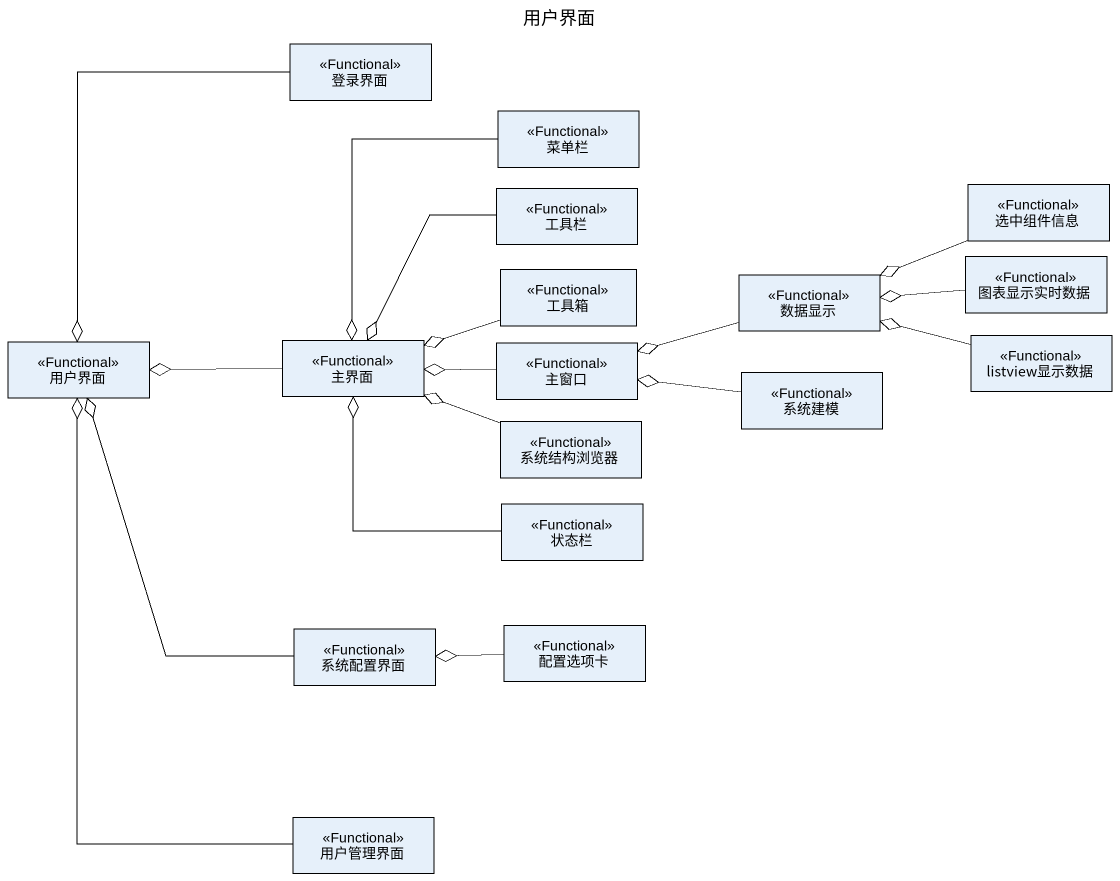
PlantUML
@startuml
title 用户界面
hide circle
hide empty members
class 登录界面 <<Functional>>
class 菜单栏 <<Functional>>
class 工具栏 <<Functional>>
class 选中组件信息 <<Functional>>
class 工具箱 <<Functional>>
class 数据显示 <<Functional>>
class 图表显示实时数据 <<Functional>>
class 用户界面 <<Functional>>
class 主界面 <<Functional>>
class 主窗口 <<Functional>>
class listview显示数据 <<Functional>>
class 系统建模 <<Functional>>
class 系统结构浏览器 <<Functional>>
class 状态栏 <<Functional>>
class 系统配置界面 <<Functional>>
class 配置选项卡 <<Functional>>
class 用户管理界面 <<Functional>>
登录界面 --o 用户界面
菜单栏 --o 主界面
工具栏 --o 主界面
选中组件信息 -left-o 数据显示
工具箱 -left-o 主界面
数据显示 -left-o 主窗口
图表显示实时数据 -left-o 数据显示
主界面 -left-o 用户界面
主窗口 -left-o 主界面
listview显示数据 -left-o 数据显示
系统建模 -left-o 主窗口
系统结构浏览器 -left-o 主界面
状态栏 -up-o 主界面
系统配置界面 -up-o 用户界面
配置选项卡 -left-o 系统配置界面
用户管理界面 -up-o 用户界面
@enduml
